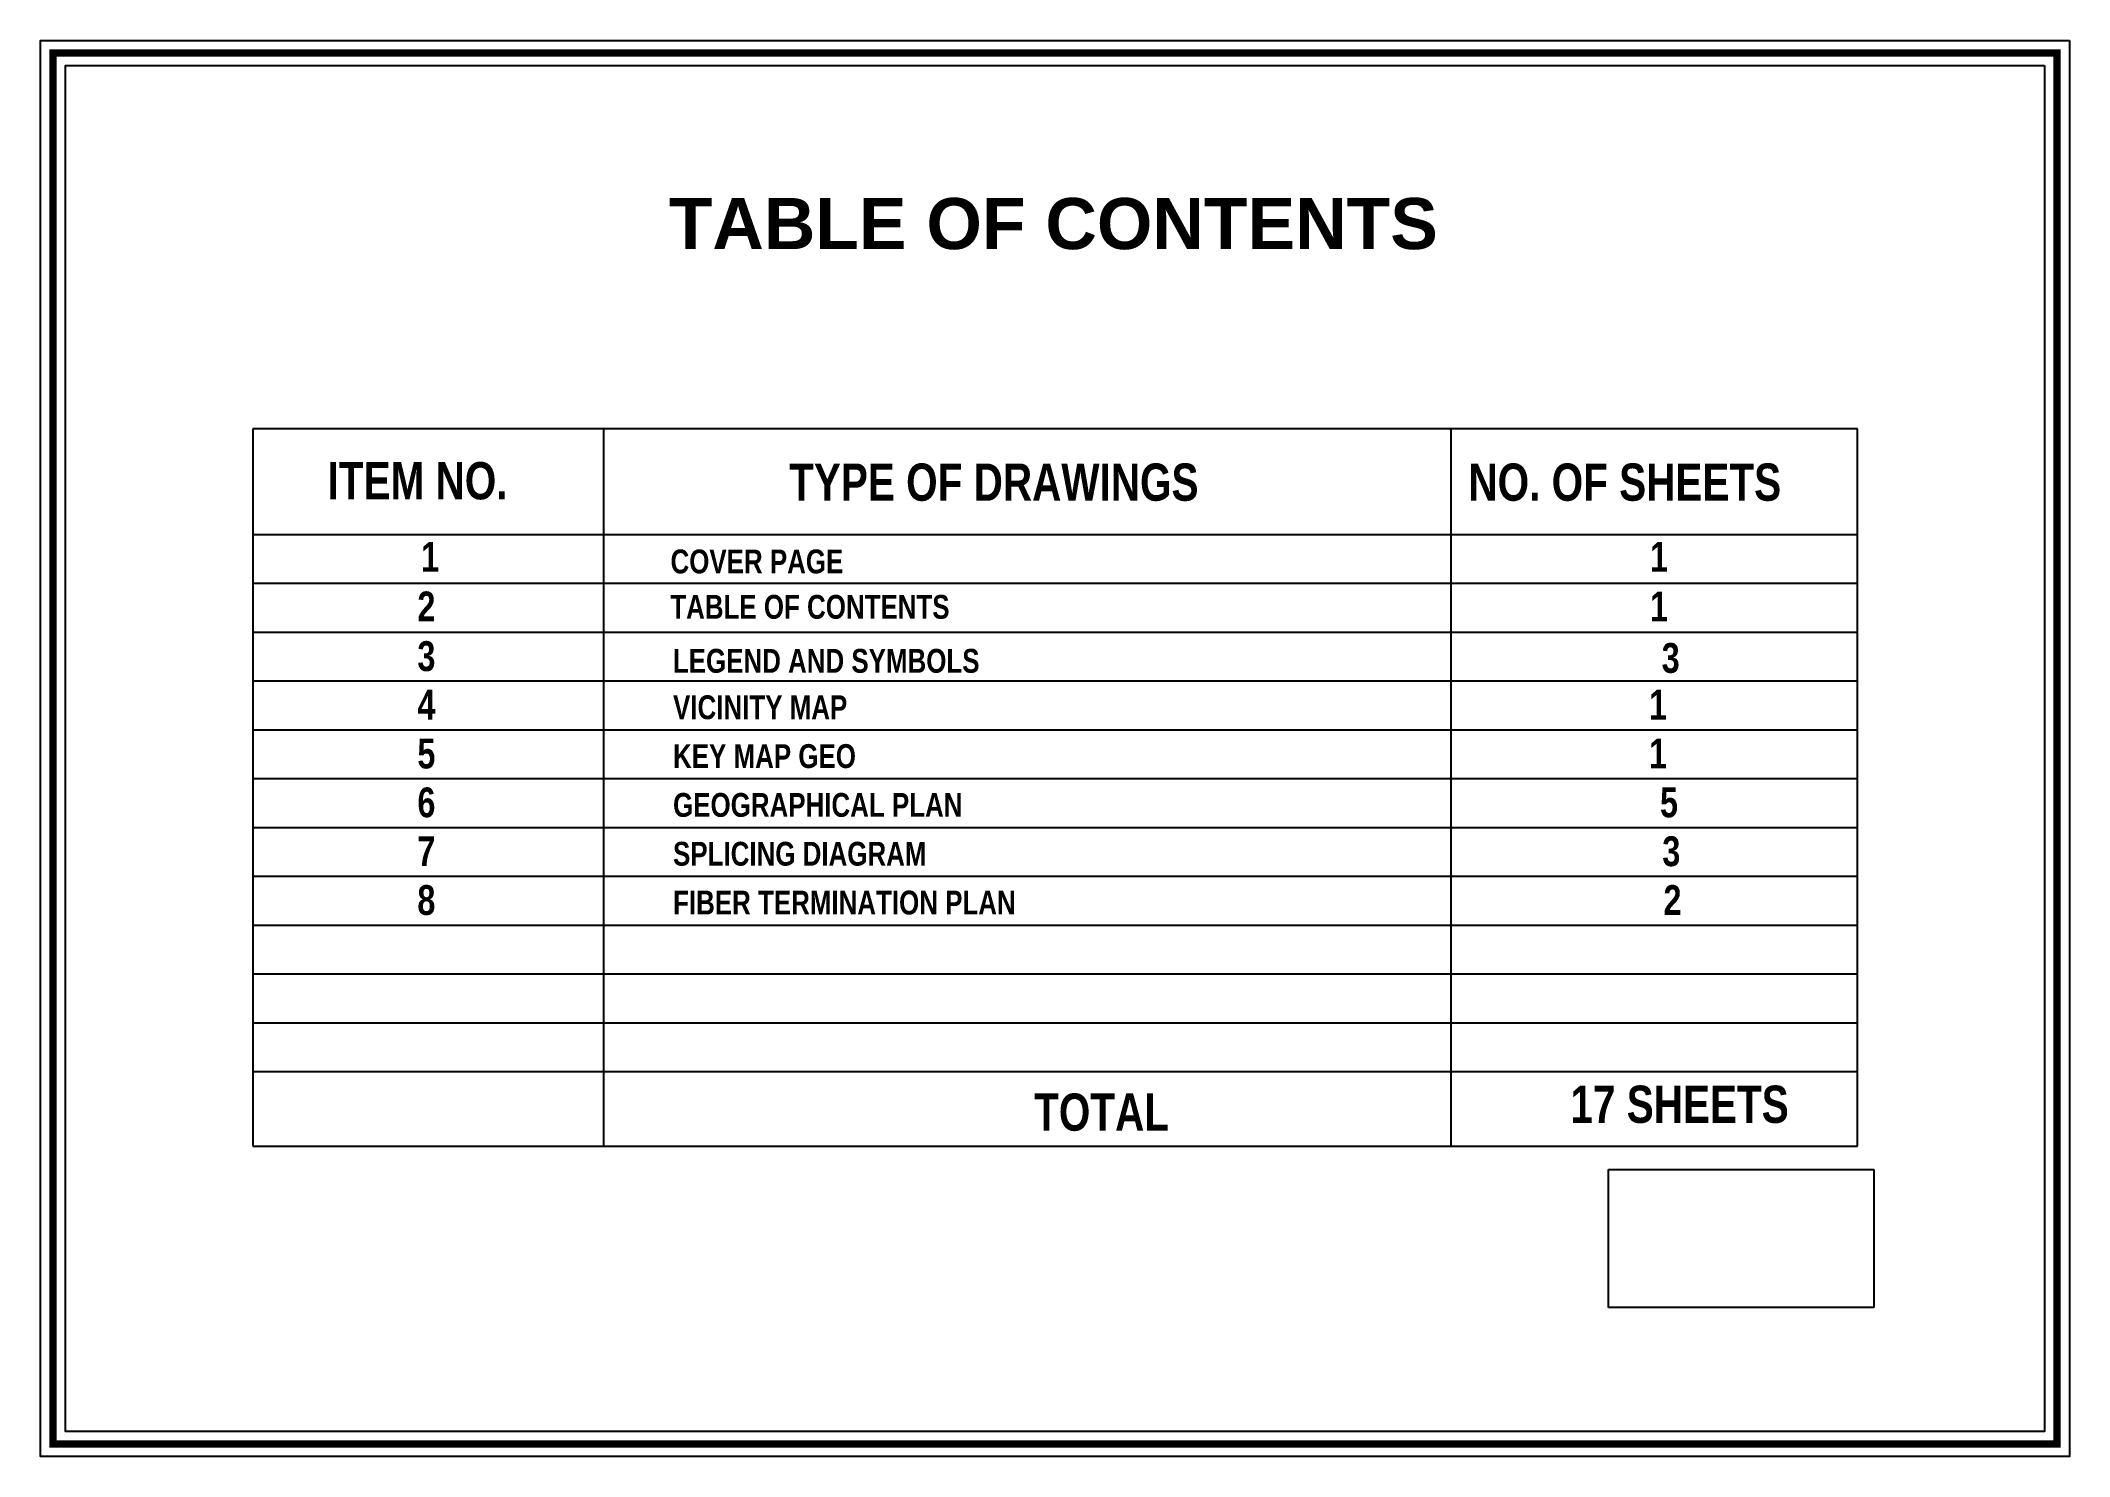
# Paper-space layout 'TOC' of a CAD drawing. Header units: metres, sheet in millimetres. Extents: x 17 to 835, y 5 to 576.
import ezdxf
from ezdxf.enums import TextEntityAlignment as Align

# ---------------------------------------------------------------- set-up
doc = ezdxf.new("R2010")
doc.units = ezdxf.units.M
doc.header["$MEASUREMENT"] = 0
doc.layers.add('ROAD PAVEMENT', color=7, linetype='Continuous')
doc.layers.add('T OF C', color=7, linetype='Continuous')
doc.styles.add('BOLD', font='swisscbo.ttf')
picture_1 = doc.add_image_def('image1.jpg', size_in_pixel=(177, 92))

psp = doc.layouts.new('TOC')

# ---------------------------------------------------------------- linework, layer by layer
at = {"layer": 'T OF C'}
for p, q in [((102.51, 419.38), (102.51, 258.72)), ((749.25, 419.38), (102.51, 419.38)), ((749.25, 199.68), (749.25, 419.38)), ((749.25, 130.31), (749.25, 199.68)), ((749.25, 156.41), (749.25, 195.9)), ((102.51, 130.31), (749.25, 130.31))]:
    psp.add_line(p, q, dxfattribs=at)
at = {"layer": 'T OF C', "color": 3, "flags": 128}
for points in [[(834.68, 575.84), (834.68, 5.25), (16.96, 5.25), (16.96, 61.3), (16.96, 575.84)], [(824.68, 565.84), (824.68, 15.25), (26.96, 15.25), (26.96, 565.84)]]:
    psp.add_lwpolyline(points, close=True, dxfattribs=at)
at = {"layer": 'T OF C', "const_width": 3}
psp.add_lwpolyline([(21.96, 10.25), (21.96, 570.84), (829.68, 570.84), (829.68, 10.25), (20.46, 10.25)], dxfattribs=at)
at = {"layer": 'T OF C', "flags": 128}
for points in [[(102.51, 419.38), (102.51, 199.68)], [(243.87, 419.38), (243.87, 239.04)], [(585.3, 419.38), (585.3, 239.04)], [(102.51, 376.79), (749.25, 376.79)], [(243.87, 380.03), (243.87, 199.68)], [(585.3, 380.03), (585.3, 199.68)], [(243.87, 340.67), (243.87, 199.68)], [(585.3, 340.67), (585.3, 199.68)], [(102.51, 199.68), (102.51, 130.31)], [(243.87, 199.68), (243.87, 130.31)], [(585.3, 199.68), (585.3, 130.31)], [(102.51, 195.9), (102.51, 130.31)]]:
    psp.add_lwpolyline(points, dxfattribs=at)
at = {"layer": 'T OF C', "color": 8, "flags": 128}
for points in [[(102.51, 357.11), (749.25, 357.11)], [(102.51, 337.43), (749.25, 337.43)], [(102.51, 317.75), (749.25, 317.75)], [(102.51, 298.07), (749.25, 298.07)], [(102.51, 278.39), (749.25, 278.39)], [(102.51, 258.72), (749.25, 258.72)], [(102.51, 239.04), (749.25, 239.04)], [(102.51, 219.36), (749.25, 219.36)], [(102.51, 199.68), (749.25, 199.68)], [(102.51, 199.68), (749.25, 199.68)], [(102.51, 180), (749.25, 180)], [(102.51, 180), (749.25, 180)], [(102.51, 160.32), (749.25, 160.32)]]:
    psp.add_lwpolyline(points, dxfattribs=at)

# ---------------------------------------------------------------- texts
at = {"layer": 'T OF C', "style": 'BOLD', "width": 0.95}
for s, height, p in [('ITEM NO.', 15, (132.63, 390.96)), ('TYPE OF DRAWINGS', 15, (318.65, 390.4)), ('NO. OF SHEETS', 15, (592.44, 390.4)), ('1', 12, (170.33, 361.78)), ('COVER PAGE', 9.6, (270.86, 361.13)), ('2', 12, (168.83, 341.78)), ('TABLE OF CONTENTS', 9.6, (270.76, 342.84)), ('3', 12, (168.83, 321.78)), ('LEGEND AND SYMBOLS', 9.6, (271.81, 321.08)), ('4', 12, (168.83, 302.19)), ('VICINITY MAP', 9.6, (271.88, 302.36)), ('5', 12, (168.83, 282.51)), ('KEY MAP GEO', 9.6, (271.88, 282.69)), ('6', 12, (168.83, 262.83)), ('GEOGRAPHICAL PLAN', 9.6, (271.88, 263.01)), ('7', 12, (168.83, 243.16)), ('SPLICING DIAGRAM', 9.6, (271.88, 243.33)), ('8', 12, (168.83, 223.48)), ('FIBER TERMINATION PLAN', 9.6, (271.88, 223.65)), ('TOTAL', 15, (417.39, 136.52)), ('17 SHEETS', 15, (633.57, 139.68))]:
    psp.add_text(s, height=height, dxfattribs=at).set_placement(p)
for s, p in [('1', (672.89, 361.78)), ('1', (672.89, 341.78)), ('3', (677.61, 321.06)), ('1', (672.51, 302.19)), ('1', (672.51, 282.51)), ('5', (676.93, 262.83)), ('3', (677.86, 243.16)), ('2', (678.32, 223.48))]:
    psp.add_text(s, height=12, dxfattribs=at).set_placement(p, align=Align.RIGHT)
at = {"layer": 'T OF C', "insert": (425.13, 512.39), "char_height": 20.5925, "width": 659.264, "attachment_point": 2, "style": 'BOLD'}
psp.add_mtext('\\pxsm1;{\\fArial|b1|i0|c0|p34;TABLE OF CONTENTS}', dxfattribs=at)

# ---------------------------------------------------------------- pictures from other files: only their frames are drawn
at = {"layer": 'ROAD PAVEMENT', "color": 7, "true_color": 0xffffff}
image = psp.add_image(picture_1, insert=(648.92, 65.26), size_in_units=(106.92, 55.58), dxfattribs=at)
image.dxf.flags = 7

doc.saveas('drawing.dxf')
